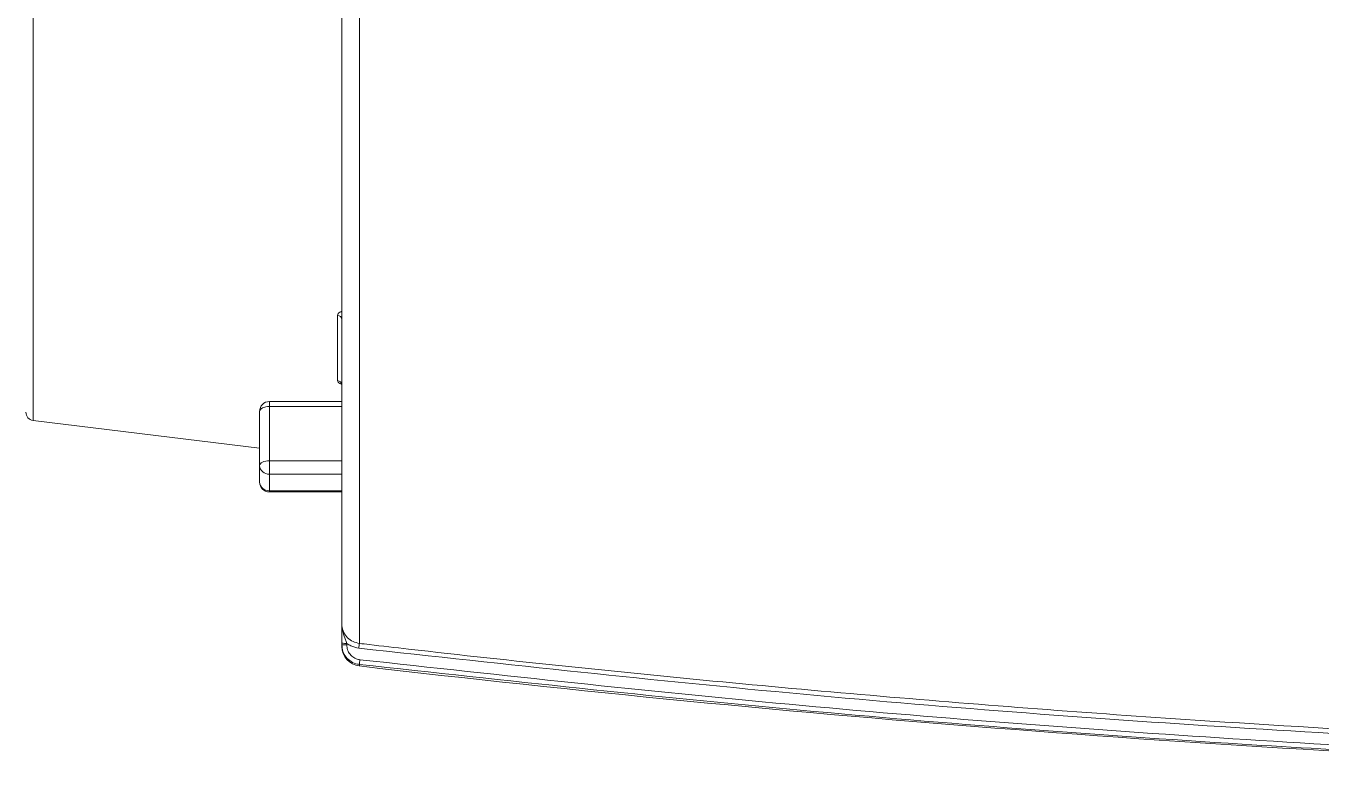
# Model space of a CAD drawing. Extents: x 2 to 136, y 1 to 99.
# Drawn here: x 4.638 to 8.573, y 41.887 to 44.166 of the extents above; entities that cross this region are included whole.
import ezdxf

# ---------------------------------------------------------------- set-up
doc = ezdxf.new("R2010")
doc.units = 0
doc.header["$MEASUREMENT"] = 0
doc.linetypes.add('SLD-Solid', pattern=[0])
doc.layers.add('OBJECT', color=7, linetype='CONTINUOUS')

msp = doc.modelspace()

# ---------------------------------------------------------------- linework, layer by layer
at = {"layer": 'OBJECT', "linetype": 'SLD-Solid', "lineweight": 15}
for p, q in [((4.6603, 44.2892), (4.6603, 42.9673)), ((5.6514, 44.2715), (5.6514, 42.2898)), ((5.5983, 42.3497), (5.5983, 44.2609)), ((5.5852, 43.0882), (5.5852, 43.286)), ((5.5983, 42.9129), (5.5983, 43.2738)), ((5.5983, 43.0245), (5.3783, 43.0245)), ((5.3783, 43.0095), (5.3783, 43.0245)), ((5.3483, 42.8299), (5.3483, 42.9945)), ((5.3783, 43.0095), (5.3783, 42.8449)), ((5.5983, 43.0095), (5.3783, 43.0095)), ((4.6603, 42.9673), (5.3483, 42.8828)), ((5.3483, 42.7799), (5.3483, 42.8299)), ((5.3783, 42.8042), (5.3783, 42.8449)), ((5.3783, 42.8449), (5.5983, 42.8449)), ((5.5983, 42.8042), (5.3783, 42.8042)), ((5.3783, 42.8042), (5.3783, 42.7536)), ((5.3783, 42.7536), (5.5983, 42.7536)), ((5.3783, 42.7499), (5.3783, 42.7536)), ((5.3783, 42.7499), (5.5983, 42.7499)), ((5.5983, 42.731), (5.5983, 42.7499)), ((5.5983, 42.3683), (5.5983, 42.731)), ((5.5983, 42.2856), (5.5983, 42.2903)), ((5.5983, 42.2808), (5.5983, 42.2856)), ((5.6133, 42.29), (5.6133, 42.2852)), ((5.6514, 42.2259), (5.6514, 42.2212))]:
    msp.add_line(p, q, dxfattribs=at)
at = {"layer": 'OBJECT', "linetype": 'SLD-Solid', "lineweight": 15, "flags": 128}
for points in [[(5.3783, 43.0095), (5.3725, 43.0092), (5.3669, 43.0083), (5.3617, 43.0069), (5.3571, 43.0051), (5.3534, 43.0028), (5.3506, 43.0002), (5.3489, 42.9974), (5.3483, 42.9945)], [(5.3483, 42.8299), (5.3489, 42.8328), (5.3506, 42.8356), (5.3534, 42.8382), (5.3571, 42.8405), (5.3617, 42.8424), (5.3669, 42.8437), (5.3725, 42.8446), (5.3783, 42.8449)]]:
    msp.add_lwpolyline(points, dxfattribs=at)
at = {"layer": 'OBJECT', "linetype": 'SLD-Solid', "lineweight": 15}
for centre, radius, start, end in [((5.5849, 43.2726), 0.0135, 5.255, 88.914), ((5.5842, 43.0741), 0.0141, 2.5827, 86.1954), ((5.5924, 43.0758), 0.0058, 348.8547, 39.1748), ((5.3783, 42.9945), 0.03, 90, 180), ((4.6633, 42.9921), 0.025, 180, 263), ((5.3764, 42.8322), 0.0281, 184.7366, 274.0578), ((5.3783, 42.7799), 0.03, 180, 270), ((5.3766, 42.7819), 0.0283, 184.0834, 273.57), ((5.6096, 42.4328), 0.1429, 265.4957, 271.4991), ((5.6096, 42.4281), 0.1429, 265.4957, 271.4991), ((5.6583, 42.2808), 0.06, 180, 263.3268), ((12.9452, 41.423), 7.3451, 173.22268, 173.33636), ((-1.9141, 43.124), 7.6186, 353.23041, 353.34008), ((11.5383, 92.538), 50.66, 263.32684, 267.85707)]:
    msp.add_arc(centre, radius, start, end, dxfattribs=at)
for points, knots in [([(5.5983, 43.2987), (5.596, 43.2979), (5.591, 43.2962), (5.5862, 43.2916), (5.5855, 43.2879), (5.5852, 43.286)], [0, 0, 0, 0, 0.310096, 0.655241, 1, 1, 1, 1]), ([(5.5852, 43.0882), (5.5853, 43.0874), (5.5856, 43.0851), (5.5889, 43.0813), (5.5936, 43.0781), (5.5973, 43.0768), (5.5982, 43.0765)], [0, 0, 0, 0, 0.195984, 0.546678, 0.900266, 1, 1, 1, 1]), ([(5.5983, 42.9129), (5.5983, 42.9128), (5.5983, 42.9099), (5.5983, 42.9064), (5.5983, 42.9047), (5.5983, 42.9043)], [0, 0, 0, 0, 0.034092, 0.794498, 1, 1, 1, 1]), ([(5.5983, 42.2903), (5.5983, 42.2954), (5.5983, 42.3092), (5.5983, 42.3274), (5.5983, 42.3411), (5.5983, 42.3479), (5.5983, 42.3497), (5.5983, 42.3497)], [0, 0, 0, 0, 0.221548, 0.607292, 0.898473, 0.996078, 1, 1, 1, 1]), ([(5.5983, 42.3497), (5.5984, 42.3476), (5.5987, 42.3386), (5.6032, 42.3232), (5.6149, 42.3065), (5.6316, 42.2942), (5.6448, 42.2913), (5.6514, 42.2898)], [0, 0, 0, 0, 0.075057, 0.307535, 0.538875, 0.769492, 1, 1, 1, 1]), ([(5.6133, 42.29), (5.612, 42.2936), (5.6078, 42.3049), (5.6016, 42.322), (5.5988, 42.3378), (5.5984, 42.3466), (5.5983, 42.349), (5.5983, 42.3496), (5.5983, 42.3497)], [0, 0, 0, 0, 0.18305, 0.56069, 0.883612, 0.968515, 0.995123, 1, 1, 1, 1]), ([(5.6514, 42.2259), (5.6494, 42.2262), (5.6407, 42.2275), (5.626, 42.2336), (5.6107, 42.2473), (5.6003, 42.2653), (5.599, 42.2789), (5.5983, 42.2856)], [0, 0, 0, 0, 0.070188, 0.302027, 0.534525, 0.767309, 1, 1, 1, 1]), ([(5.6497, 42.2754), (5.6414, 42.2771), (5.6283, 42.2798), (5.6173, 42.2872), (5.6133, 42.29)], [0, 0, 0, 0, 0.635829, 1, 1, 1, 1]), ([(5.6133, 42.2852), (5.6138, 42.2802), (5.6148, 42.27), (5.6226, 42.2564), (5.6341, 42.2462), (5.6451, 42.2416), (5.6516, 42.2406), (5.6531, 42.2404)], [0, 0, 0, 0, 0.23285, 0.465707, 0.698166, 0.929863, 1, 1, 1, 1]), ([(11.5383, 41.9317), (11.3792, 41.9322), (10.7687, 41.9339), (9.7069, 41.9587), (8.353, 42.0261), (6.9998, 42.1277), (6.0997, 42.2261), (5.6497, 42.2754)], [0, 0, 0, 0, 0.08089, 0.310335, 0.539781, 0.76989, 1, 1, 1, 1]), ([(5.6514, 42.2898), (5.6613, 42.2887), (5.711, 42.2829), (5.9196, 42.2588), (6.4366, 42.2022), (7.2332, 42.1265), (8.3489, 42.0418), (9.625, 41.9757), (10.7414, 41.9485), (11.3792, 41.9467), (11.5383, 41.9463)], [0, 0, 0, 0, 0.005085, 0.025423, 0.106777, 0.269519, 0.432262, 0.675683, 0.919105, 1, 1, 1, 1]), ([(10.8815, 41.8867), (10.8715, 41.8869), (10.8215, 41.8875), (10.6115, 41.8906), (10.0916, 41.9013), (9.2918, 41.9291), (8.2044, 41.9881), (6.9899, 42.0795), (6.0976, 42.1771), (5.6514, 42.2259)], [0, 0, 0, 0, 0.005722, 0.028608, 0.120153, 0.303283, 0.486414, 0.743207, 1, 1, 1, 1]), ([(5.6531, 42.2404), (6.0875, 42.1928), (6.9564, 42.0975), (8.2651, 41.998), (9.5769, 41.9276), (10.4532, 41.91), (10.8913, 41.9012)], [0, 0, 0, 0, 0.249662, 0.499323, 0.749662, 1, 1, 1, 1])]:
    msp.add_open_spline(points, degree=3, knots=knots, dxfattribs=at)

doc.saveas('drawing.dxf')
